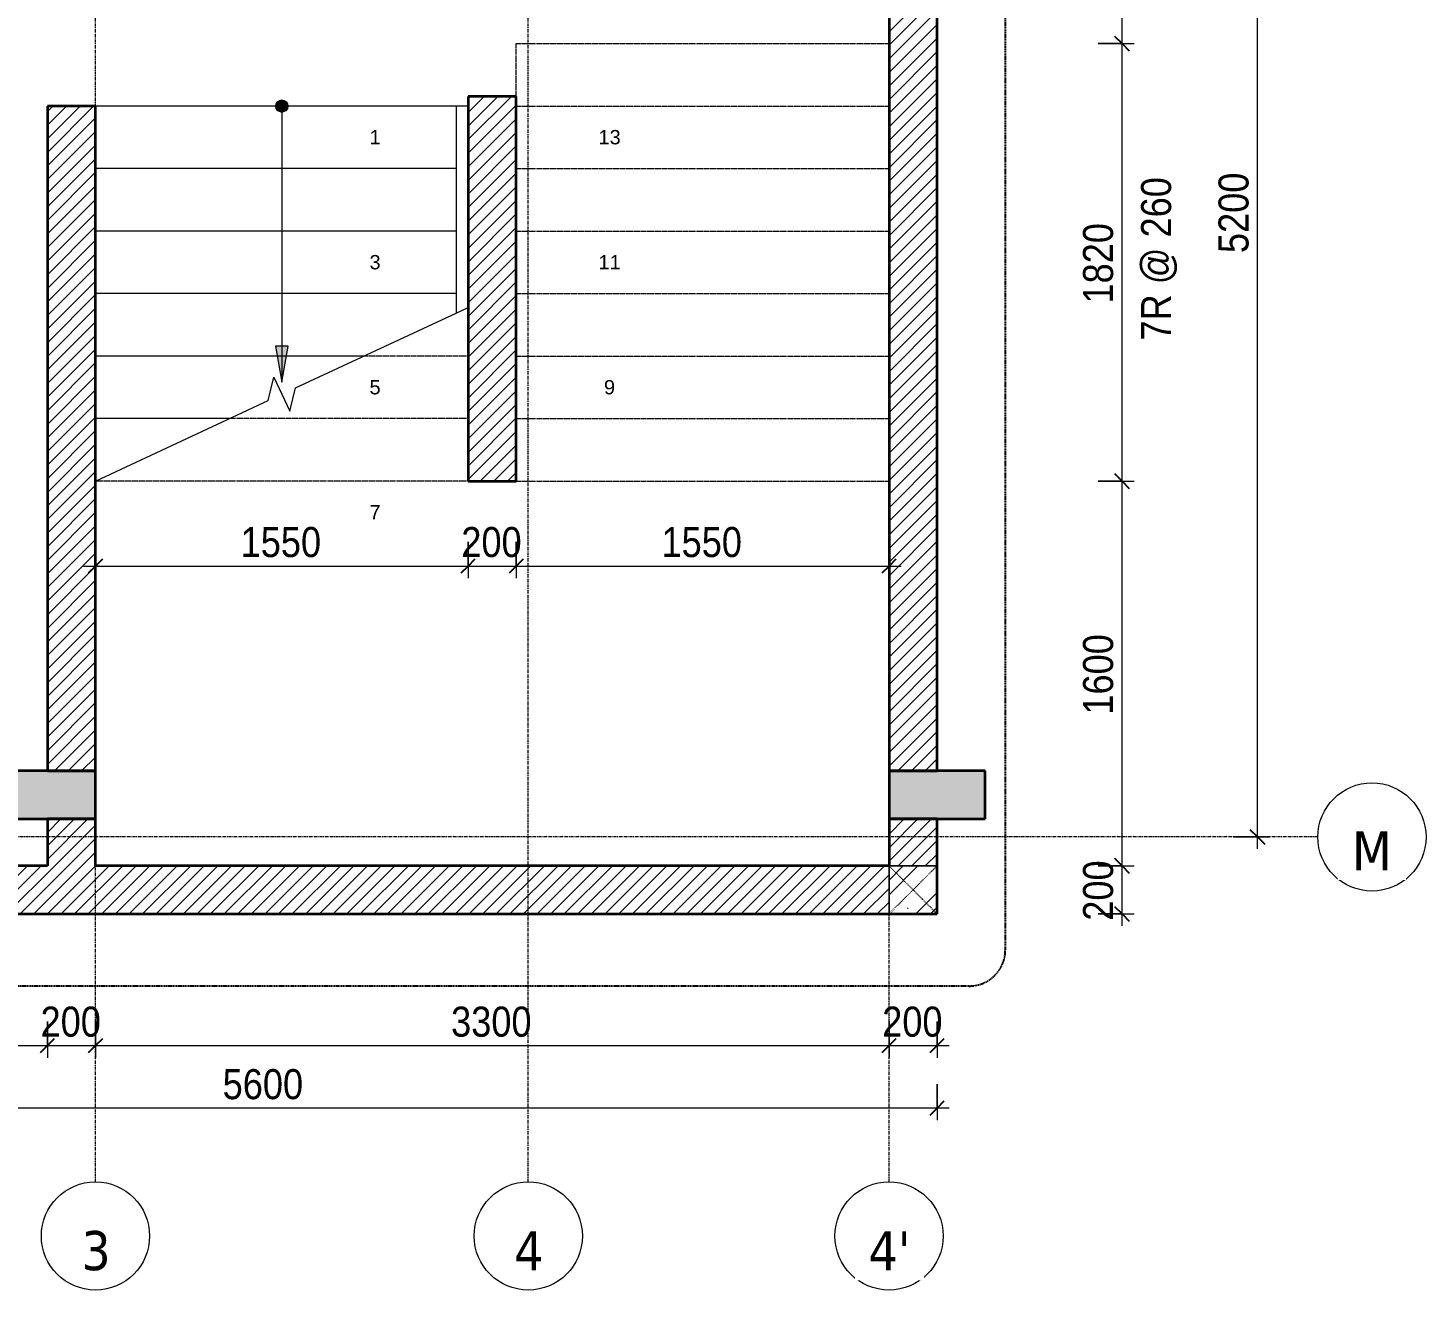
# Model space of a CAD drawing. Header units: millimetres. Extents: x 39389 to 101854, y -4225 to 80933.
# Drawn here: x 42372 to 48186, y 71152 to 76402 of the extents above; entities that cross this region are included whole.
import ezdxf

# ---------------------------------------------------------------- set-up
doc = ezdxf.new("R2010")
doc.units = ezdxf.units.MM
for name, pattern in [('Dash', [6, 3, -3]), ('Dash - Tight', [4.5, 3, -1.5]), ('Grid Line', [22.225, 12.7, -3.175, 3.175, -3.175]), ('Hidden', [7.14375, 4.7625, -2.38125]), ('Overhead', [3.96875, 2.38125, -1.5875])]:
    doc.linetypes.add(name, pattern=pattern)
for name, color, linetype, lineweight in [('0-1', 7, 'Continuous', 5), ('A-ANNO-DIMS', 211, 'Continuous', 9), ('A-ANNO-DIMS-50', 211, 'Continuous', 9), ('A-DETL-GENF-1', 92, 'Dash - Tight', 18), ('A-DETL-GENF-3', 92, 'Hidden', 25), ('A-FLOR-HRAL', 11, 'Continuous', 18), ('A-WALL', 113, 'Continuous', 18), ('A-WALL-1', 113, 'Continuous', 35), ('A-WALL-PATT-1', 111, 'Continuous', 18), ('S-COLS', 52, 'Continuous', 18), ('S-COLS-1', 9, 'Continuous', 5), ('S-COLS-2', 7, 'Continuous', 35), ('S-COLS-3', 52, 'Dash', 18), ('S-COLS-4', 254, 'Continuous', 18), ('S-COLS-5', 52, 'Continuous', 35), ('S-COLS-HDLN', 52, 'Dash', 18), ('S-GRID-1', 1, 'Grid Line', 9), ('S-GRID-IDEN', 1, 'Continuous', 9), ('S-STRS', 31, 'Continuous', 18), ('S-STRS-ANNO', 31, 'Continuous', 18), ('S-STRS-MBND', 31, 'Overhead', 18), ('S-STRS-MBND-1', 31, 'Continuous', 18)]:
    doc.layers.add(name, color=color, linetype=linetype, lineweight=lineweight)
doc.styles.add('Arial', font='arial.ttf', dxfattribs={"height": 59.53})
doc.styles.add('Tahoma_B', font='tahomabd.ttf', dxfattribs={"height": 162.5})
doc.styles.add('UTM Avo', font='', dxfattribs={"width": 0.9, "height": 125})
doc.styles.get('UTM Avo').set_extended_font_data('UTM Avo')
doc.dimstyles.new('1_Dim_chi_tiet_2_5', dxfattribs={"dimscale": 304.8, "dimtxt": 124.912619, "dimasz": 0.19685, "dimexe": 0.164042, "dimexo": 0.0625, "dimgap": 0.016404, "dimtad": 1, "dimdec": 0, "dimrnd": 5, "dimzin": 0, "dimdsep": 46, "dimtxsty": 'UTM Avo', "dimblk1": 'OBLIQUE', "dimblk2": 'OBLIQUE', "dimsah": 1, "dimcen": 0.09, "dimdle": 0.164042, "dimazin": 0, "dimtfac": 1, "dimtdec": 4, "dimtix": 1, "dimtmove": 0, "dimatfit": 3, "dimfxl": 0.328084, "dimfxlon": 1, "dimtvp": 1, "dimtolj": 1, "dimtzin": 0, "dimarcsym": 2})
doc.dimstyles.new('1_Dim_chi_tiet_2_5_1', dxfattribs={"dimscale": 304.8, "dimtxt": 124.912619, "dimasz": 0.19685, "dimexe": 0.164042, "dimexo": 0.0625, "dimgap": 0.016404, "dimtad": 1, "dimdec": 0, "dimrnd": 5, "dimzin": 0, "dimdsep": 46, "dimtxsty": 'UTM Avo', "dimblk1": 'OBLIQUE', "dimblk2": 'OBLIQUE', "dimsah": 1, "dimcen": 0.09, "dimdle": 0.164042, "dimazin": 0, "dimtfac": 1, "dimtdec": 4, "dimtix": 1, "dimtmove": 1, "dimatfit": 3, "dimfxl": 0.328084, "dimfxlon": 1, "dimtvp": 1, "dimtolj": 1, "dimtzin": 0, "dimarcsym": 2})
pattern_1 = [(45, (0, 0), (-28.284271, 28.284271), [])]
pattern_2 = [(50, (0, 0), (364.3679, -31.8783), [38.1, -419.1]), (355, (0, 0), (-70.4859, 382.1133), [30.48, -335.28]), (100.451, (30.36, -2.66), (293.885, 350.2334), [32.38, -356.18]), (46.184, (0, 101.6), (542.1585, -84.0858), [57.15, -628.65]), (96.636, (45.2, 94.6), (474.805, 494.8554), [48.57, -534.27]), (351.184, (0, 101.6), (474.8102, 494.85), [45.72, -502.92]), (21, (50.8, 76.2), (303.2285, -204.5305), [38.1, -419.1]), (326, (50.8, 76.2), (123.6039, 368.376), [30.48, -335.28]), (71.451, (76.07, 59.16), (426.8341, 163.8427), [32.38, -356.18]), (37.5, (0, 0), (6.17665, 169.11015), [3.353, -327.863, 3.353, -337.007, -336.55]), (37.5, (0, 0), (6.17665, 169.11015), [-671.576, 3.353, -333.197]), (7.5, (0, 0), (133.63888, 200.3615), [3.353, -190.703, 3.353, -320.243, -128.27]), (7.5, (0, 0), (133.63888, 200.3615), [-517.652, 3.353, -124.917]), (327.5, (-113.28, 0), (271.18182, -11.45836), [3.353, -123.647, 3.353, -392.887, -525.78]), (327.5, (-113.28, 0), (271.18182, -11.45836), [-523.24, 3.353, -522.427]), (317.5, (-164.08, 0), (296.2585, 50.85285), [3.353, -161.747, 3.353, -259.791, -373.38]), (317.5, (-164.08, 0), (296.2585, 50.85285), [-428.244, 3.353, -370.027]), (45, (0, 0), (-125.7236, 125.7236), []), (45, (0, 190.5), (-125.7236, 125.7236), [])]

# ---------------------------------------------------------------- blocks, each defined once
blk = doc.blocks.new('NCV_TKTC_KET CAU_rvt-1-TKCS_THANG BỘ TB1 - MẶT BẰNG TẦNG HẦM')
at = {"layer": 'S-COLS-1'}
for points in [[(42652.6, 73111.9), (42652.6, 73311.9), (42252.6, 73311.9), (42252.6, 73111.9)], [(46352.6, 73111.9), (46352.6, 73311.9), (45952.6, 73311.9), (45952.6, 73111.9)]]:
    blk.add_hatch(color=256, dxfattribs=at).paths.add_polyline_path(points)
at = {"layer": 'S-COLS-2'}
for p, q in [((42252.6, 73311.9), (42252.6, 73111.9)), ((42652.6, 73311.9), (42252.6, 73311.9)), ((42652.6, 73111.9), (42652.6, 73311.9)), ((45952.6, 73311.9), (45952.6, 73111.9)), ((46352.6, 73311.9), (45952.6, 73311.9)), ((46352.6, 73111.9), (46352.6, 73311.9)), ((42252.6, 73111.9), (42652.6, 73111.9)), ((45952.6, 73111.9), (46352.6, 73111.9))]:
    blk.add_line(p, q, dxfattribs=at)
blk = doc.blocks.new('Top Rail Type - Top Rail_Internal_-1529855-TKCS_THANG BỘ TB1 - MẶT BẰNG TẦNG HẦM')
at = {"layer": 'A-FLOR-HRAL'}
for p, q in [((44202.2, 76076.9), (44152.2, 76076.9)), ((44152.2, 76076.9), (44152.2, 75216.2)), ((44202.2, 76076.9), (44202.2, 75239.5)), ((44152.2, 75216.2), (44202.2, 75239.5))]:
    blk.add_line(p, q, dxfattribs=at)
blk = doc.blocks.new('G1_SOF - BO TRU - 200x200-3847069-TKCS_THANG BỘ TB1 - MẶT BẰNG TẦNG HẦM')
at = {"layer": 'S-COLS-HDLN'}
for p, q in [((-100, -100), (100, 100)), ((100, -100), (-100, 100))]:
    blk.add_line(p, q, dxfattribs=at)
blk = doc.blocks.new('BORDER VIEW - BORDER VIEW-2470753-TKCS_THANG BỘ TB1 - MẶT BẰNG TẦNG HẦM')
at = {"layer": 'A-DETL-GENF-3'}
for p, q in [((5883.5, 6269.3), (5883.5, 150)), ((5733.5, 0), (150, 0))]:
    blk.add_line(p, q, dxfattribs=at)
blk.add_arc((5733.5, 150), 150, 270, 360, dxfattribs=at)
blk = doc.blocks.new('Grid - M_Grid Head - Circle-353313-TKCS_THANG BỘ TB1 - MẶT BẰNG TẦNG HẦM')
at = {"layer": 'S-GRID-IDEN'}
blk.add_circle((0, 0), 4.5, dxfattribs=at)
blk = doc.blocks.new('DIMBLOCK5-TKCS_THANG BỘ TB1 - MẶT BẰNG TẦNG HẦM')
at = {"layer": 'A-ANNO-DIMS-50'}
for p, q in [((42652.6, 74263.9), (42652.6, 74113.9)), ((42652.6, 74163.9), (42652.6, 74263.9)), ((44202.2, 74263.9), (44202.2, 74113.9)), ((44202.2, 74163.9), (44202.2, 74263.9)), ((42602.6, 74163.9), (44202.2, 74163.9))]:
    blk.add_line(p, q, dxfattribs=at)
at = {"layer": 'A-ANNO-DIMS-50', "lineweight": 25}
for p, q in [((42652.6, 74163.9), (42682.6, 74193.9)), ((44202.2, 74163.9), (44232.2, 74193.9)), ((42652.6, 74163.9), (42622.6, 74133.9)), ((44202.2, 74163.9), (44172.2, 74133.9))]:
    blk.add_line(p, q, dxfattribs=at)
at = {"layer": 'A-ANNO-DIMS-50', "color": 0, "insert": (43256.2, 74326.2), "char_height": 125, "width": 410.824, "attachment_point": 1, "line_spacing_factor": 1.110334, "style": 'UTM Avo'}
blk.add_mtext('1550', dxfattribs=at)
blk = doc.blocks.new('_Oblique')
at = {"color": 0, "linetype": 'ByBlock', "lineweight": -2}
blk.add_line((-0.5, -0.5), (0.5, 0.5), dxfattribs=at)
blk = doc.blocks.new('DIMBLOCK6-TKCS_THANG BỘ TB1 - MẶT BẰNG TẦNG HẦM')
at = {"layer": 'A-ANNO-DIMS-50'}
for p, q in [((44202.2, 74263.9), (44202.2, 74113.9)), ((44202.2, 74163.9), (44202.2, 74263.9)), ((44402.6, 74263.9), (44402.6, 74113.9)), ((44402.6, 74163.9), (44402.6, 74263.9)), ((44202.2, 74163.9), (44402.6, 74163.9))]:
    blk.add_line(p, q, dxfattribs=at)
at = {"layer": 'A-ANNO-DIMS-50', "lineweight": 25}
for p, q in [((44202.2, 74163.9), (44232.2, 74193.9)), ((44402.6, 74163.9), (44432.6, 74193.9)), ((44202.2, 74163.9), (44172.2, 74133.9)), ((44402.6, 74163.9), (44372.6, 74133.9))]:
    blk.add_line(p, q, dxfattribs=at)
at = {"layer": 'A-ANNO-DIMS-50', "color": 0, "insert": (44174, 74326.2), "char_height": 125, "width": 308.118, "attachment_point": 1, "line_spacing_factor": 1.110334, "style": 'UTM Avo'}
blk.add_mtext('200', dxfattribs=at)
blk = doc.blocks.new('DIMBLOCK7-TKCS_THANG BỘ TB1 - MẶT BẰNG TẦNG HẦM')
at = {"layer": 'A-ANNO-DIMS-50'}
for p, q in [((44402.6, 74263.9), (44402.6, 74113.9)), ((44402.6, 74163.9), (44402.6, 74263.9)), ((45952.6, 74263.9), (45952.6, 74113.9)), ((45952.6, 74163.9), (45952.6, 74263.9)), ((44402.6, 74163.9), (46002.6, 74163.9))]:
    blk.add_line(p, q, dxfattribs=at)
at = {"layer": 'A-ANNO-DIMS-50', "lineweight": 25}
for p, q in [((44402.6, 74163.9), (44432.6, 74193.9)), ((45952.6, 74163.9), (45982.6, 74193.9)), ((44402.6, 74163.9), (44372.6, 74133.9)), ((45952.6, 74163.9), (45922.6, 74133.9))]:
    blk.add_line(p, q, dxfattribs=at)
at = {"layer": 'A-ANNO-DIMS-50', "color": 0, "insert": (45006.4, 74326.2), "char_height": 125, "width": 410.824, "attachment_point": 1, "line_spacing_factor": 1.110334, "style": 'UTM Avo'}
blk.add_mtext('1550', dxfattribs=at)
blk = doc.blocks.new('DIMBLOCK11-TKCS_THANG BỘ TB1 - MẶT BẰNG TẦNG HẦM')
at = {"layer": 'A-ANNO-DIMS-50'}
for p, q in [((42142.6, 72268.9), (42142.6, 72118.9)), ((42142.6, 72168.9), (42142.6, 72268.9)), ((42452.6, 72268.9), (42452.6, 72118.9)), ((42452.6, 72168.9), (42452.6, 72268.9)), ((42142.6, 72168.9), (42452.6, 72168.9))]:
    blk.add_line(p, q, dxfattribs=at)
at = {"layer": 'A-ANNO-DIMS-50', "lineweight": 25}
for p, q in [((42142.6, 72168.9), (42112.6, 72138.9)), ((42142.6, 72168.9), (42172.6, 72198.9)), ((42452.6, 72168.9), (42422.6, 72138.9)), ((42452.6, 72168.9), (42482.6, 72198.9))]:
    blk.add_line(p, q, dxfattribs=at)
at = {"layer": 'A-ANNO-DIMS-50'}
blk.add_ellipse((42229.9, 72168.9), major_axis=(0, 120.7), ratio=0.561024, start_param=4.712389, end_param=6.283185, dxfattribs=at)
at = {"layer": 'A-ANNO-DIMS-50', "color": 0, "insert": (41973.1, 72331.3), "char_height": 125, "width": 308.118, "attachment_point": 1, "line_spacing_factor": 1.110334, "style": 'UTM Avo'}
blk.add_mtext('310', dxfattribs=at)
blk = doc.blocks.new('DIMBLOCK12-TKCS_THANG BỘ TB1 - MẶT BẰNG TẦNG HẦM')
at = {"layer": 'A-ANNO-DIMS-50'}
for p, q in [((42452.6, 72268.9), (42452.6, 72118.9)), ((42452.6, 72168.9), (42452.6, 72268.9)), ((42652.6, 72268.9), (42652.6, 72118.9)), ((42652.6, 72168.9), (42652.6, 72268.9)), ((42452.6, 72168.9), (42652.6, 72168.9))]:
    blk.add_line(p, q, dxfattribs=at)
at = {"layer": 'A-ANNO-DIMS-50', "lineweight": 25}
for p, q in [((42452.6, 72168.9), (42422.6, 72138.9)), ((42452.6, 72168.9), (42482.6, 72198.9)), ((42652.6, 72168.9), (42622.6, 72138.9)), ((42652.6, 72168.9), (42682.6, 72198.9))]:
    blk.add_line(p, q, dxfattribs=at)
at = {"layer": 'A-ANNO-DIMS-50', "color": 0, "insert": (42424.2, 72331.3), "char_height": 125, "width": 308.118, "attachment_point": 1, "line_spacing_factor": 1.110334, "style": 'UTM Avo'}
blk.add_mtext('200', dxfattribs=at)
blk = doc.blocks.new('DIMBLOCK13-TKCS_THANG BỘ TB1 - MẶT BẰNG TẦNG HẦM')
at = {"layer": 'A-ANNO-DIMS-50'}
for p, q in [((42652.6, 72268.9), (42652.6, 72118.9)), ((42652.6, 72168.9), (42652.6, 72268.9)), ((45952.6, 72268.9), (45952.6, 72118.9)), ((45952.6, 72168.9), (45952.6, 72268.9)), ((42652.6, 72168.9), (45952.6, 72168.9))]:
    blk.add_line(p, q, dxfattribs=at)
at = {"layer": 'A-ANNO-DIMS-50', "lineweight": 25}
for p, q in [((42652.6, 72168.9), (42622.6, 72138.9)), ((42652.6, 72168.9), (42682.6, 72198.9)), ((45952.6, 72168.9), (45922.6, 72138.9)), ((45952.6, 72168.9), (45982.6, 72198.9))]:
    blk.add_line(p, q, dxfattribs=at)
at = {"layer": 'A-ANNO-DIMS-50', "color": 0, "insert": (44131.4, 72331.3), "char_height": 125, "width": 410.824, "attachment_point": 1, "line_spacing_factor": 1.110334, "style": 'UTM Avo'}
blk.add_mtext('3300', dxfattribs=at)
blk = doc.blocks.new('DIMBLOCK14-TKCS_THANG BỘ TB1 - MẶT BẰNG TẦNG HẦM')
at = {"layer": 'A-ANNO-DIMS-50'}
for p, q in [((45952.6, 72268.9), (45952.6, 72118.9)), ((45952.6, 72168.9), (45952.6, 72268.9)), ((46152.6, 72268.9), (46152.6, 72118.9)), ((46152.6, 72168.9), (46152.6, 72268.9)), ((45952.6, 72168.9), (46202.6, 72168.9))]:
    blk.add_line(p, q, dxfattribs=at)
at = {"layer": 'A-ANNO-DIMS-50', "lineweight": 25}
for p, q in [((45952.6, 72168.9), (45922.6, 72138.9)), ((45952.6, 72168.9), (45982.6, 72198.9)), ((46152.6, 72168.9), (46122.6, 72138.9)), ((46152.6, 72168.9), (46182.6, 72198.9))]:
    blk.add_line(p, q, dxfattribs=at)
at = {"layer": 'A-ANNO-DIMS-50', "color": 0, "insert": (45924.2, 72331.3), "char_height": 125, "width": 308.118, "attachment_point": 1, "line_spacing_factor": 1.110334, "style": 'UTM Avo'}
blk.add_mtext('200', dxfattribs=at)
blk = doc.blocks.new('DIMBLOCK15-TKCS_THANG BỘ TB1 - MẶT BẰNG TẦNG HẦM')
at = {"layer": 'A-ANNO-DIMS-50'}
for p, q in [((40552.6, 72008.9), (40552.6, 71858.9)), ((40552.6, 71908.9), (40552.6, 72008.9)), ((46152.6, 72008.9), (46152.6, 71858.9)), ((46152.6, 71908.9), (46152.6, 72008.9)), ((46202.6, 71908.9), (40502.6, 71908.9))]:
    blk.add_line(p, q, dxfattribs=at)
at = {"layer": 'A-ANNO-DIMS-50', "lineweight": 25}
for p, q in [((40552.6, 71908.9), (40582.6, 71938.9)), ((46152.6, 71908.9), (46182.6, 71938.9)), ((40552.6, 71908.9), (40522.6, 71878.9)), ((46152.6, 71908.9), (46122.6, 71878.9))]:
    blk.add_line(p, q, dxfattribs=at)
at = {"layer": 'A-ANNO-DIMS-50', "color": 0, "insert": (43181.4, 72071.3), "char_height": 125, "width": 410.824, "attachment_point": 1, "line_spacing_factor": 1.110334, "style": 'UTM Avo'}
blk.add_mtext('5600', dxfattribs=at)
blk = doc.blocks.new('DIMBLOCK20-TKCS_THANG BỘ TB1 - MẶT BẰNG TẦNG HẦM')
at = {"layer": 'A-ANNO-DIMS-50'}
for p, q in [((46821.8, 72916.9), (46971.8, 72916.9)), ((46921.8, 72916.9), (46821.8, 72916.9)), ((46921.8, 72666.9), (46921.8, 72916.9)), ((46821.8, 72716.9), (46971.8, 72716.9)), ((46921.8, 72716.9), (46821.8, 72716.9))]:
    blk.add_line(p, q, dxfattribs=at)
at = {"layer": 'A-ANNO-DIMS-50', "lineweight": 25}
for p, q in [((46921.8, 72916.9), (46891.8, 72946.9)), ((46921.8, 72916.9), (46951.8, 72886.9)), ((46921.8, 72716.9), (46891.8, 72746.9)), ((46921.8, 72716.9), (46951.8, 72686.9))]:
    blk.add_line(p, q, dxfattribs=at)
at = {"layer": 'A-ANNO-DIMS-50', "color": 0, "insert": (46759.4, 72688.6), "char_height": 125, "width": 308.118, "attachment_point": 1, "rotation": 90, "line_spacing_factor": 1.110334, "style": 'UTM Avo'}
blk.add_mtext('200', dxfattribs=at)
blk = doc.blocks.new('DIMBLOCK21-TKCS_THANG BỘ TB1 - MẶT BẰNG TẦNG HẦM')
at = {"layer": 'A-ANNO-DIMS-50', "lineweight": 25}
for p, q in [((46921.8, 74516.9), (46891.8, 74546.9)), ((46921.8, 74516.9), (46951.8, 74486.9)), ((46921.8, 72916.9), (46891.8, 72946.9)), ((46921.8, 72916.9), (46951.8, 72886.9))]:
    blk.add_line(p, q, dxfattribs=at)
at = {"layer": 'A-ANNO-DIMS-50'}
for p, q in [((46821.8, 74516.9), (46971.8, 74516.9)), ((46921.8, 74516.9), (46821.8, 74516.9)), ((46921.8, 72916.9), (46921.8, 74516.9)), ((46821.8, 72916.9), (46971.8, 72916.9)), ((46921.8, 72916.9), (46821.8, 72916.9))]:
    blk.add_line(p, q, dxfattribs=at)
at = {"layer": 'A-ANNO-DIMS-50', "color": 0, "insert": (46759.4, 73545.8), "char_height": 125, "width": 410.824, "attachment_point": 1, "rotation": 90, "line_spacing_factor": 1.110334, "style": 'UTM Avo'}
blk.add_mtext('1600', dxfattribs=at)
blk = doc.blocks.new('DIMBLOCK22-TKCS_THANG BỘ TB1 - MẶT BẰNG TẦNG HẦM')
at = {"layer": 'A-ANNO-DIMS-50'}
for p, q in [((46821.8, 76336.9), (46971.8, 76336.9)), ((46921.8, 76336.9), (46821.8, 76336.9)), ((46921.8, 74516.9), (46921.8, 76336.9)), ((46821.8, 74516.9), (46971.8, 74516.9)), ((46921.8, 74516.9), (46821.8, 74516.9))]:
    blk.add_line(p, q, dxfattribs=at)
at = {"layer": 'A-ANNO-DIMS-50', "lineweight": 25}
for p, q in [((46921.8, 76336.9), (46891.8, 76366.9)), ((46921.8, 76336.9), (46951.8, 76306.9)), ((46921.8, 74516.9), (46891.8, 74546.9)), ((46921.8, 74516.9), (46951.8, 74486.9))]:
    blk.add_line(p, q, dxfattribs=at)
at = {"layer": 'A-ANNO-DIMS-50', "color": 0, "char_height": 125, "attachment_point": 1, "rotation": 90, "line_spacing_factor": 1.110334, "style": 'UTM Avo'}
for s, insert, width in [('7R @ 260', (47000.7, 75101.9), 780.01), ('1820', (46759.4, 75255.8), 410.824)]:
    blk.add_mtext(s, dxfattribs=dict(at, insert=insert, width=width))
blk = doc.blocks.new('DIMBLOCK23-TKCS_THANG BỘ TB1 - MẶT BẰNG TẦNG HẦM')
at = {"layer": 'A-ANNO-DIMS-50', "lineweight": 25}
for p, q in [((46921.8, 77936.9), (46891.8, 77966.9)), ((46921.8, 77936.9), (46951.8, 77906.9)), ((46921.8, 76336.9), (46891.8, 76366.9)), ((46921.8, 76336.9), (46951.8, 76306.9))]:
    blk.add_line(p, q, dxfattribs=at)
at = {"layer": 'A-ANNO-DIMS-50'}
for p, q in [((46821.8, 77936.9), (46971.8, 77936.9)), ((46921.8, 77936.9), (46821.8, 77936.9)), ((46921.8, 76336.9), (46921.8, 77936.9)), ((46821.8, 76336.9), (46971.8, 76336.9)), ((46921.8, 76336.9), (46821.8, 76336.9))]:
    blk.add_line(p, q, dxfattribs=at)
at = {"layer": 'A-ANNO-DIMS-50', "color": 0, "insert": (46759.4, 76965.8), "char_height": 125, "width": 410.824, "attachment_point": 1, "rotation": 90, "line_spacing_factor": 1.110334, "style": 'UTM Avo'}
blk.add_mtext('1600', dxfattribs=at)
blk = doc.blocks.new('DIMBLOCK25-TKCS_THANG BỘ TB1 - MẶT BẰNG TẦNG HẦM')
at = {"layer": 'A-ANNO-DIMS-50', "lineweight": 25}
for p, q in [((47485.1, 78236.9), (47455.1, 78266.9)), ((47485.1, 78236.9), (47515.1, 78206.9)), ((47485.1, 73036.9), (47455.1, 73066.9)), ((47485.1, 73036.9), (47515.1, 73006.9))]:
    blk.add_line(p, q, dxfattribs=at)
at = {"layer": 'A-ANNO-DIMS-50'}
for p, q in [((47485.1, 72986.9), (47485.1, 78286.9)), ((47385.1, 78236.9), (47535.1, 78236.9)), ((47485.1, 78236.9), (47385.1, 78236.9)), ((47385.1, 73036.9), (47535.1, 73036.9)), ((47485.1, 73036.9), (47385.1, 73036.9))]:
    blk.add_line(p, q, dxfattribs=at)
at = {"layer": 'A-ANNO-DIMS-50', "color": 0, "insert": (47322.7, 75465.7), "char_height": 125, "width": 410.824, "attachment_point": 1, "rotation": 90, "line_spacing_factor": 1.110334, "style": 'UTM Avo'}
blk.add_mtext('5200', dxfattribs=at)

msp = doc.modelspace()

# ---------------------------------------------------------------- hatches: boundary and pattern name
at = {"layer": 'A-WALL-PATT-1'}
h = msp.add_hatch(dxfattribs=at)
h.set_pattern_fill('FP_1', color=256, style=0, pattern_type=2)
h.set_pattern_definition(pattern_1)
h.paths.add_polyline_path([(46152.6, 73311.9), (46152.6, 77936.9), (45952.6, 77936.9), (45952.6, 73311.9)])
h = msp.add_hatch(dxfattribs=at)
h.set_pattern_fill('FP_1', color=256, style=0, pattern_type=2)
h.set_pattern_definition(pattern_1)
h.paths.add_polyline_path([(44402.6, 74516.9), (44402.6, 76117.1), (44202.6, 76117.1), (44202.6, 74516.9)])
h = msp.add_hatch(dxfattribs=at)
h.set_pattern_fill('FP_1', color=256, style=0, pattern_type=2)
h.set_pattern_definition(pattern_1)
h.paths.add_polyline_path([(42652.6, 73311.9), (42652.6, 76076.9), (42452.6, 76076.9), (42452.6, 73311.9)])
h = msp.add_hatch(dxfattribs=at)
h.set_pattern_fill('FP_1', color=256, style=0, pattern_type=2)
h.set_pattern_definition(pattern_1)
h.paths.add_polyline_path([(42652.6, 72916.9), (42652.6, 73111.9), (42452.6, 73111.9), (42452.6, 72916.9)])
h = msp.add_hatch(dxfattribs=at)
h.set_pattern_fill('FP_1', color=256, style=0, pattern_type=2)
h.set_pattern_definition(pattern_1)
h.paths.add_polyline_path([(46152.6, 72916.9), (46152.6, 73111.9), (45952.6, 73111.9), (45952.6, 72916.9)])
h = msp.add_hatch(dxfattribs=at)
h.set_pattern_fill('FP_1', color=256, style=0, pattern_type=2)
h.set_pattern_definition(pattern_1)
h.paths.add_polyline_path([(45952.6, 72716.9), (45952.6, 72916.9), (42142.6, 72916.9), (42142.6, 72716.9), (43552.8, 72716.9)])
h.paths.add_polyline_path([(40852.6, 72716.9), (40852.6, 72916.9), (40752.6, 72916.9), (40752.6, 72716.9)])
at = {"layer": 'S-COLS-4'}
h = msp.add_hatch(dxfattribs=at)
h.set_pattern_fill('FP_2', color=256, style=0, pattern_type=2)
h.set_pattern_definition(pattern_2)
h.paths.add_polyline_path([(46152.6, 72716.9), (46152.6, 72916.9), (45952.6, 72916.9), (45952.6, 72716.9)])
h = msp.add_hatch(dxfattribs=at)
h.set_pattern_fill('FP_2', color=256, style=0, pattern_type=2)
h.set_pattern_definition(pattern_2)
h.paths.add_polyline_path([(46152.6, 72716.9), (46152.6, 72916.9), (45952.6, 72916.9), (45952.6, 72716.9)])
at = {"layer": 'S-STRS-ANNO'}
for points in [[(43427.6, 76051.9), (43445.2, 76059.3), (43452.6, 76076.9), (43445.2, 76094.6), (43427.6, 76101.9), (43409.9, 76094.6), (43402.6, 76076.9), (43409.9, 76059.3)], [(43427.6, 74928.3), (43454, 75078.3), (43401.1, 75078.3)]]:
    msp.add_hatch(color=256, dxfattribs=at).paths.add_polyline_path(points)
h = msp.add_hatch(color=256, dxfattribs=at)
edge = h.paths.add_edge_path()
edge.add_arc((43427.6, 76076.9), 25, 0, 360)

# ---------------------------------------------------------------- linework, layer by layer
at = {"layer": 'A-WALL'}
for p, q in [((45952.6, 72716.9), (45952.6, 72916.9)), ((45952.6, 72916.9), (46152.6, 72916.9))]:
    msp.add_line(p, q, dxfattribs=at)
at = {"layer": 'A-WALL-1'}
for p, q in [((45952.6, 77936.9), (45952.6, 73311.9)), ((46152.6, 73311.9), (46152.6, 77936.9)), ((44202.6, 76117.1), (44202.6, 74516.9)), ((44402.6, 76117.1), (44202.6, 76117.1)), ((44402.6, 74516.9), (44402.6, 76117.1)), ((42652.6, 76076.9), (42452.6, 76076.9)), ((42452.6, 76076.9), (42452.6, 73311.9)), ((42652.6, 73311.9), (42652.6, 76076.9)), ((44202.6, 74516.9), (44402.6, 74516.9)), ((42452.6, 73311.9), (42652.6, 73311.9)), ((45952.6, 73311.9), (46152.6, 73311.9)), ((42652.6, 73111.9), (42452.6, 73111.9)), ((42452.6, 73111.9), (42452.6, 72916.9)), ((42652.6, 72916.9), (42652.6, 73111.9)), ((45952.6, 73111.9), (45952.6, 72916.9)), ((46152.6, 73111.9), (45952.6, 73111.9)), ((46152.6, 72916.9), (46152.6, 73111.9)), ((42452.6, 72916.9), (42142.6, 72916.9)), ((45952.6, 72916.9), (42652.6, 72916.9)), ((42142.6, 72716.9), (45952.6, 72716.9))]:
    msp.add_line(p, q, dxfattribs=at)
at = {"layer": 'S-COLS'}
for p, q in [((46152.6, 72916.9), (45952.6, 72916.9)), ((45952.6, 72916.9), (45952.6, 72716.9))]:
    msp.add_line(p, q, dxfattribs=at)
at = {"layer": 'S-COLS-5'}
for p, q in [((46152.6, 72716.9), (46152.6, 72916.9)), ((45952.6, 72716.9), (46152.6, 72716.9))]:
    msp.add_line(p, q, dxfattribs=at)
at = {"layer": 'S-GRID-1'}
for p, q in [((42652.6, 72852.4), (42652.6, 78553.9)), ((44452.6, 72852.4), (44452.6, 78553.9)), ((45952.6, 72852.4), (45952.6, 78553.9)), ((46485.8, 73036.9), (41088.9, 73036.9)), ((47735.8, 73036.9), (46485.8, 73036.9)), ((42652.6, 71602.4), (42652.6, 72852.4)), ((44452.6, 71602.4), (44452.6, 72852.4)), ((45952.6, 71602.4), (45952.6, 72852.4))]:
    msp.add_line(p, q, dxfattribs=at)
at = {"layer": 'S-STRS'}
for p, q in [((44152.2, 76076.9), (42652.6, 76076.9)), ((44152.2, 75816.9), (42652.6, 75816.9)), ((44152.2, 75556.9), (42652.6, 75556.9)), ((44152.2, 75296.9), (42652.6, 75296.9)), ((43767.7, 75036.9), (42652.6, 75036.9)), ((43210.1, 74776.9), (42652.6, 74776.9))]:
    msp.add_line(p, q, dxfattribs=at)
at = {"layer": 'S-STRS-ANNO'}
for p, q in [((43409.9, 76094.6), (43402.6, 76076.9)), ((43402.6, 76076.9), (43409.9, 76059.3)), ((43427.6, 76101.9), (43409.9, 76094.6)), ((43409.9, 76059.3), (43427.6, 76051.9)), ((43445.2, 76094.6), (43427.6, 76101.9)), ((43427.6, 76076.9), (43427.6, 75816.9)), ((43427.6, 76051.9), (43445.2, 76059.3)), ((43452.6, 76076.9), (43445.2, 76094.6)), ((43445.2, 76059.3), (43452.6, 76076.9)), ((43427.6, 75816.9), (43427.6, 75556.9)), ((43427.6, 75556.9), (43427.6, 75296.9)), ((43427.6, 75296.9), (43427.6, 75036.9)), ((43454, 75078.3), (43401.1, 75078.3)), ((43401.1, 75078.3), (43427.6, 74928.3)), ((43427.6, 74928.3), (43454, 75078.3)), ((43427.6, 75036.9), (43427.6, 74928.3))]:
    msp.add_line(p, q, dxfattribs=at)
msp.add_circle((43427.6, 76076.9), 25, dxfattribs=at)
at = {"layer": 'S-STRS-MBND'}
for p, q in [((44402.6, 76336.9), (45952.6, 76336.9)), ((44402.6, 74516.9), (44402.6, 76336.9)), ((45952.6, 74516.9), (45952.6, 76336.9)), ((44402.6, 76076.9), (45952.6, 76076.9)), ((44402.6, 75816.9), (45952.6, 75816.9)), ((44402.6, 75556.9), (45952.6, 75556.9)), ((44402.6, 75296.9), (45952.6, 75296.9)), ((44202.6, 75036.9), (43767.7, 75036.9)), ((44402.6, 75036.9), (45952.6, 75036.9)), ((44202.6, 74776.9), (43210.1, 74776.9)), ((44402.6, 74776.9), (45952.6, 74776.9)), ((44202.6, 74603.6), (44202.6, 74516.9)), ((42652.6, 74516.9), (42652.6, 72916.9)), ((44202.6, 74516.9), (42652.6, 74516.9)), ((44402.6, 74516.9), (44202.6, 74516.9)), ((44402.6, 74516.9), (45952.6, 74516.9)), ((45952.6, 72916.9), (45952.6, 74516.9)), ((42652.6, 72916.9), (45952.6, 72916.9))]:
    msp.add_line(p, q, dxfattribs=at)
at = {"layer": 'S-STRS-MBND-1'}
for p, q in [((43484.2, 74904.7), (44152.2, 75216.2)), ((43370.9, 74851.9), (43394.5, 74949.1)), ((43394.5, 74949.1), (43460.6, 74807.5)), ((43460.6, 74807.5), (43484.2, 74904.7)), ((42652.6, 74516.9), (43370.9, 74851.9))]:
    msp.add_line(p, q, dxfattribs=at)

# ---------------------------------------------------------------- block references
at = {"layer": '0-1'}
msp.add_blockref('NCV_TKTC_KET CAU_rvt-1-TKCS_THANG BỘ TB1 - MẶT BẰNG TẦNG HẦM', (0, 0), dxfattribs=at)
at = {"layer": 'A-DETL-GENF-1'}
msp.add_blockref('BORDER VIEW - BORDER VIEW-2470753-TKCS_THANG BỘ TB1 - MẶT BẰNG TẦNG HẦM', (40552.6, 72416.9), dxfattribs=at)
at = {"layer": 'A-FLOR-HRAL'}
msp.add_blockref('Top Rail Type - Top Rail_Internal_-1529855-TKCS_THANG BỘ TB1 - MẶT BẰNG TẦNG HẦM', (0, 0), dxfattribs=at)
at = {"layer": 'S-COLS-3', "rotation": 180}
msp.add_blockref('G1_SOF - BO TRU - 200x200-3847069-TKCS_THANG BỘ TB1 - MẶT BẰNG TẦNG HẦM', (46052.6, 72816.9), dxfattribs=at)
at = {"layer": 'S-GRID-IDEN', "xscale": 49.99999999999998, "yscale": 49.99999999999998, "zscale": 49.99999999999998, "rotation": 89.9999999999998}
msp.add_blockref('Grid - M_Grid Head - Circle-353313-TKCS_THANG BỘ TB1 - MẶT BẰNG TẦNG HẦM', (47960.8, 73036.9), dxfattribs=at)
at = {"layer": 'S-GRID-IDEN', "xscale": 49.99999999999998, "yscale": 49.99999999999998, "zscale": 49.99999999999998}
for p in [(42652.6, 71377.4), (44452.6, 71377.4), (45952.6, 71377.4)]:
    msp.add_blockref('Grid - M_Grid Head - Circle-353313-TKCS_THANG BỘ TB1 - MẶT BẰNG TẦNG HẦM', p, dxfattribs=at)

# ---------------------------------------------------------------- texts
at = {"layer": 'S-STRS-ANNO', "attachment_point": 1, "line_spacing_factor": 0.941778, "style": 'Arial'}
for s, insert, char_height, width in [('1', (43792.2, 75977.5), 59.5, 54.943), ('13', (44744.3, 75977.5), 59.53, 109.886), ('3', (43792.2, 75457.5), 59.5, 54.943), ('11', (44744.3, 75457.5), 59.53, 109.886), ('5', (43792.2, 74937.5), 59.5, 54.943), ('9', (44767.2, 74937.5), 59.5, 54.943), ('7', (43792.2, 74417.5), 59.5, 54.943)]:
    msp.add_mtext(s, dxfattribs=dict(at, insert=insert, char_height=char_height, width=width))

# ---------------------------------------------------------------- dimensions: what is measured, and where the dimension line sits
at = {"layer": 'A-ANNO-DIMS'}
for base, p1, p2, override, picture, middle in [((47485.1, 78236.9), (47385.1, 73036.9), (47385.1, 78236.9), {"dimpost": '<>', "dimfxl": 5200.050696}, 'DIMBLOCK25-TKCS_THANG BỘ TB1 - MẶT BẰNG TẦNG HẦM', (47415.4, 75636.9)), ((46921.8, 77936.9), (46821.8, 76336.9), (46821.8, 77936.9), {"dimpost": '<>', "dimfxl": 1600}, 'DIMBLOCK23-TKCS_THANG BỘ TB1 - MẶT BẰNG TẦNG HẦM', (46852.1, 77136.9)), ((46921.8, 74516.9), (46821.8, 72916.9), (46821.8, 74516.9), {"dimpost": '<>', "dimfxl": 1600}, 'DIMBLOCK21-TKCS_THANG BỘ TB1 - MẶT BẰNG TẦNG HẦM', (46852.1, 73716.9)), ((46921.8, 72916.9), (46821.8, 72716.9), (46821.8, 72916.9), {"dimpost": '<>', "dimfxl": 200}, 'DIMBLOCK20-TKCS_THANG BỘ TB1 - MẶT BẰNG TẦNG HẦM', (46852.1, 72816.9))]:
    dim = msp.add_linear_dim(base=base, p1=p1, p2=p2, angle=90, dimstyle='1_Dim_chi_tiet_2_5', override=override, dxfattribs=at)
    dim.commit()
    dim.dimension.update_dxf_attribs({"geometry": picture, "text_midpoint": middle})
dim = msp.add_linear_dim(base=(46921.8, 76336.9), p1=(46821.8, 74516.9), p2=(46821.8, 76336.9), angle=90, text='<>\\X7R @ 260', dimstyle='1_Dim_chi_tiet_2_5', override={"dimpost": '<>', "dimfxl": 1820}, dxfattribs=at)
dim.commit()
dim.dimension.update_dxf_attribs({"geometry": 'DIMBLOCK22-TKCS_THANG BỘ TB1 - MẶT BẰNG TẦNG HẦM', "text_midpoint": (46921.8, 75426.9)})
for base, p1, p2, override, picture, middle in [((44202.2, 74163.9), (42652.6, 74263.9), (44202.2, 74263.9), {"dimpost": '<>', "dimfxl": 1549.6}, 'DIMBLOCK5-TKCS_THANG BỘ TB1 - MẶT BẰNG TẦNG HẦM', (43427.4, 74233.5)), ((44402.6, 74163.9), (44202.2, 74263.9), (44402.6, 74263.9), {"dimpost": '<>', "dimfxl": 200.4}, 'DIMBLOCK6-TKCS_THANG BỘ TB1 - MẶT BẰNG TẦNG HẦM', (44302.4, 74233.5)), ((45952.6, 74163.9), (44402.6, 74263.9), (45952.6, 74263.9), {"dimpost": '<>', "dimfxl": 1550}, 'DIMBLOCK7-TKCS_THANG BỘ TB1 - MẶT BẰNG TẦNG HẦM', (45177.6, 74233.5)), ((42652.6, 72168.9), (42452.6, 72268.9), (42652.6, 72268.9), {"dimpost": '<>', "dimfxl": 200}, 'DIMBLOCK12-TKCS_THANG BỘ TB1 - MẶT BẰNG TẦNG HẦM', (42552.6, 72238.6)), ((45952.6, 72168.9), (42652.6, 72268.9), (45952.6, 72268.9), {"dimpost": '<>', "dimfxl": 3300}, 'DIMBLOCK13-TKCS_THANG BỘ TB1 - MẶT BẰNG TẦNG HẦM', (44302.6, 72238.6)), ((46152.6, 72168.9), (45952.6, 72268.9), (46152.6, 72268.9), {"dimpost": '<>', "dimfxl": 200}, 'DIMBLOCK14-TKCS_THANG BỘ TB1 - MẶT BẰNG TẦNG HẦM', (46052.6, 72238.6)), ((40552.6, 71908.9), (46152.6, 72008.9), (40552.6, 72008.9), {"dimpost": '<>', "dimfxl": 5600}, 'DIMBLOCK15-TKCS_THANG BỘ TB1 - MẶT BẰNG TẦNG HẦM', (43352.6, 71978.6))]:
    dim = msp.add_linear_dim(base=base, p1=p1, p2=p2, dimstyle='1_Dim_chi_tiet_2_5', override=override, dxfattribs=at)
    dim.commit()
    dim.dimension.update_dxf_attribs({"geometry": picture, "text_midpoint": middle})
dim = msp.add_linear_dim(base=(42452.6, 72168.9), p1=(42142.6, 72268.9), p2=(42452.6, 72268.9), dimstyle='1_Dim_chi_tiet_2_5_1', override={"dimpost": '<>', "dimfxl": 310}, dxfattribs=at)
dim.commit()
dim.dimension.update_dxf_attribs({"geometry": 'DIMBLOCK11-TKCS_THANG BỘ TB1 - MẶT BẰNG TẦNG HẦM', "text_midpoint": (42127.2, 72248), "dimtype": 160})

# ---------------------------------------------------------------- next in the draw order: texts
at = {"layer": 'S-GRID-IDEN', "char_height": 162.5, "attachment_point": 5, "line_spacing_factor": 0.996129, "style": 'Tahoma_B', "bg_fill": 3, "box_fill_scale": 1.25, "bg_fill_color": 256, "bg_fill_true_color": 13158600, "bg_fill_transparency": 0}
for s, insert, width in [('\\pt634.99962,1269.99925,1905.0005,2540.00013,3174.99975,3809.99937,4445.00062,5080.00025,5714.99987,6349.9995,6985.00075,7620.00037,8255,8889.99962,9524.99925,10160.0005,10795.00013,11429.99975,12064.99938,12700.00063,13335.00025,13969.99988,14604.9995,15240.00075,15875.00038,16510,17144.99963,17779.99925,18415.0005,19050.00013,19684.99975,20319.99938;M', (47960.3, 72979.6), 202), ('\\pt634.99962,1269.99925,1905.0005,2540.00013,3174.99975,3809.99937,4445.00062,5080.00025,5714.99987,6349.9995,6985.00075,7620.00037,8255,8889.99962,9524.99925,10160.0005,10795.00013,11429.99975,12064.99938,12700.00063,13335.00025,13969.99988,14604.9995,15240.00075,15875.00038,16510,17144.99963,17779.99925,18415.0005,19050.00013,19684.99975,20319.99938;3', (42654.9, 71315), 145.5), ('\\pt634.99962,1269.99925,1905.0005,2540.00013,3174.99975,3809.99937,4445.00062,5080.00025,5714.99987,6349.9995,6985.00075,7620.00037,8255,8889.99962,9524.99925,10160.0005,10795.00013,11429.99975,12064.99938,12700.00063,13335.00025,13969.99988,14604.9995,15240.00075,15875.00038,16510,17144.99963,17779.99925,18415.0005,19050.00013,19684.99975,20319.99938;4', (44454.9, 71315), 145.5), ("\\pt634.99962,1269.99925,1905.0005,2540.00013,3174.99975,3809.99937,4445.00062,5080.00025,5714.99987,6349.9995,6985.00075,7620.00037,8255,8889.99962,9524.99925,10160.0005,10795.00013,11429.99975,12064.99938,12700.00063,13335.00025,13969.99988,14604.9995,15240.00075,15875.00038,16510,17144.99963,17779.99925,18415.0005,19050.00013,19684.99975,20319.99938;4'", (45954.9, 71315), 205)]:
    msp.add_mtext(s, dxfattribs=dict(at, insert=insert, width=width))

doc.saveas('drawing.dxf')
